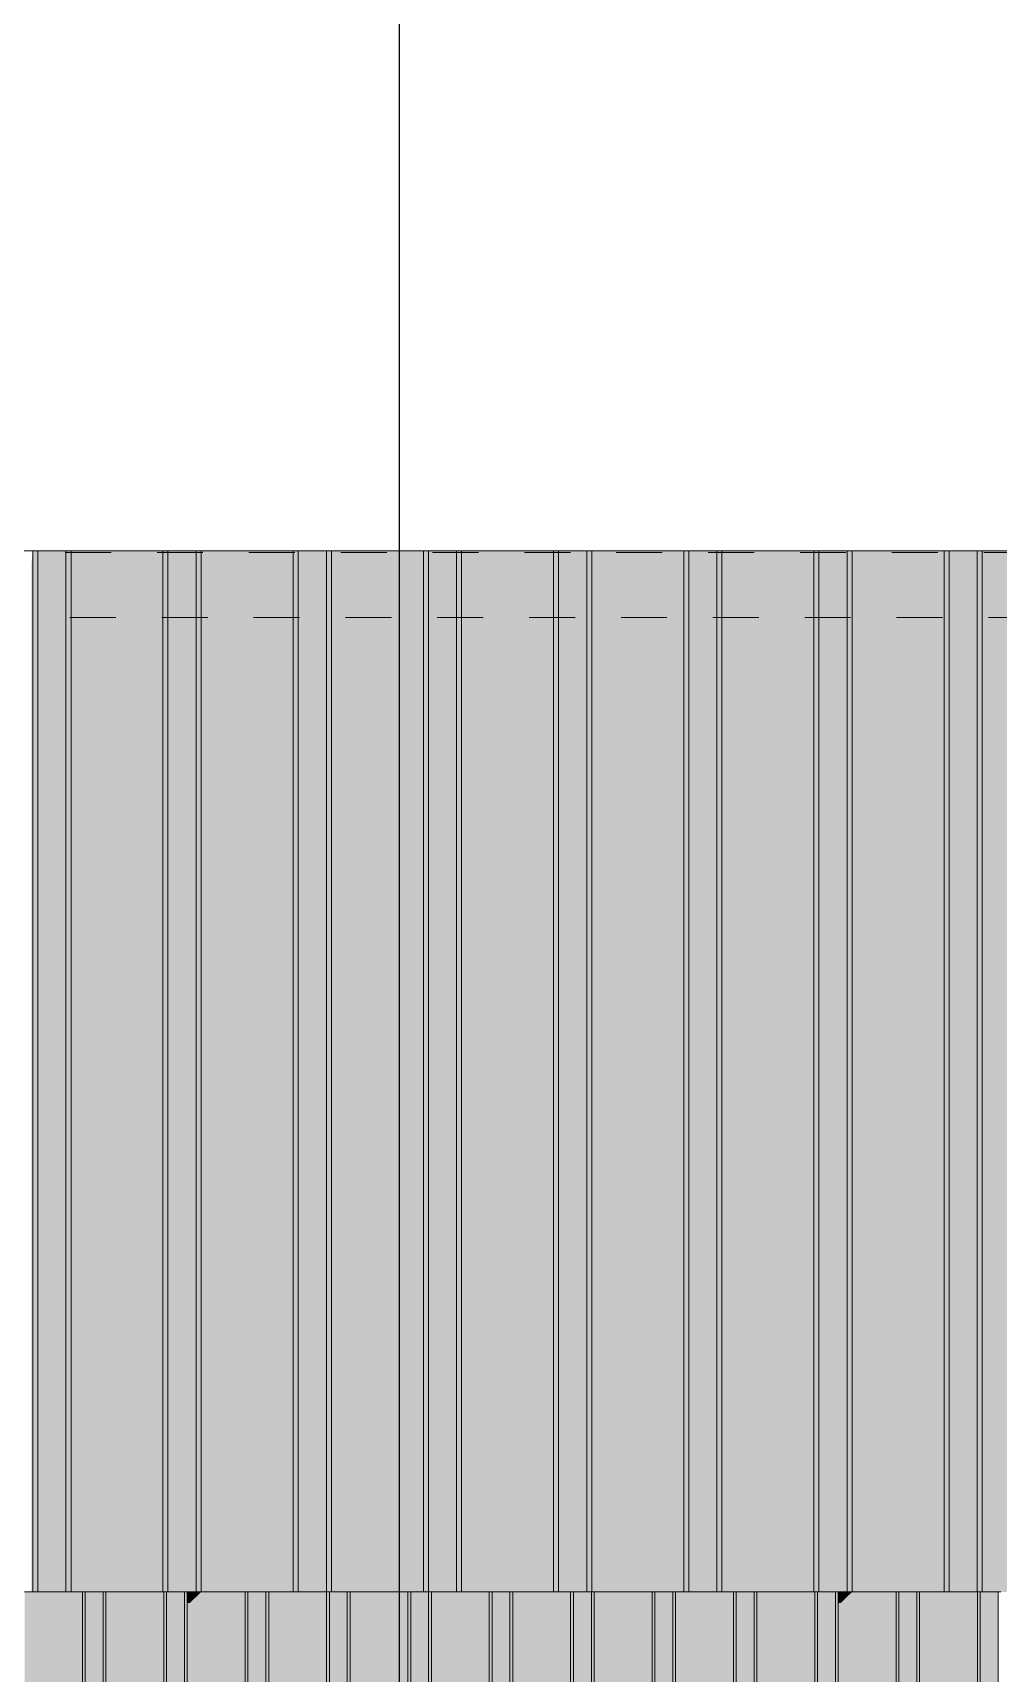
# Model space of a CAD drawing. Header units: millimetres. Extents: x 365175 to 2667127, y -330297 to -162108.
# Drawn here: x 2003477 to 2006444, y -322344 to -317302 of the extents above; entities that cross this region are included whole.
import ezdxf

# ---------------------------------------------------------------- set-up
doc = ezdxf.new("R2010")
doc.units = ezdxf.units.MM
doc.header["$MEASUREMENT"] = 0
doc.linetypes.add('Dashed', pattern=[282.222223, 141.111112, -141.111112])
doc.layers.add('Cotations - Altitudes & Niveaux', color=7, linetype='Continuous')
doc.dimstyles.new('STYLE_GENERE__6', dxfattribs={"dimtxt": 0.18, "dimasz": 114, "dimexe": 0.18, "dimexo": 0.0625, "dimgap": 0, "dimtad": 0, "dimtih": 1, "dimtoh": 1, "dimdec": 4, "dimzin": 0, "dimdsep": 46, "dimcen": 0.09, "dimadec": 0, "dimazin": 0, "dimtfac": 1, "dimtdec": 4, "dimtmove": 0, "dimatfit": 3, "dimldrblk": 'ARROWHEAD_16', "dimfxl": 0, "dimtolj": 1, "dimtzin": 0, "dimarcsym": 0})

# ---------------------------------------------------------------- blocks, each defined once
blk = doc.blocks.new('Élément de coupe_799_2', base_point=(2255931.7, -327094.4))
at = {"linetype": 'Continuous', "lineweight": 0, "true_color": 0x000000}
for points in [[(2003452.2, -322094.4), (2003452.2, -327094.4), (2003630, -327094.4), (2003630, -322094.4)], [(2003470.5, -327094.4), (2003630, -327094.4), (2003630, -322094.4), (2003470.5, -322387.3)], [(2003473.2, -322094.4), (2003473.2, -322128.5), (2003559.7, -322128.5), (2003594.8, -322094.4)], [(2003630, -327094.4), (2003638.6, -327094.4), (2003638.6, -322094.4), (2003630, -322094.4)], [(2003630, -327094.4), (2003638.6, -327094.4), (2003638.6, -322094.4), (2003630, -322094.4)], [(2003693.6, -322094.4), (2003638.6, -322094.4), (2003638.6, -327094.4), (2003693.6, -327094.4)], [(2003693.6, -322094.4), (2003693.6, -327094.4), (2003702.2, -327094.4), (2003702.2, -322094.4)], [(2003880, -322094.4), (2003702.2, -322094.4), (2003702.2, -327094.4), (2003880, -327094.4)], [(2003720.5, -322387.3), (2003720.5, -327094.4), (2003880, -327094.4), (2003880, -322094.4), (2003873.2, -322094.4), (2003873.2, -322106.7)], [(2003880, -322094.4), (2003880, -327094.4), (2003888.6, -327094.4), (2003888.6, -322094.4)], [(2003880, -322094.4), (2003880, -327094.4), (2003888.6, -327094.4), (2003888.6, -322094.4)], [(2003943.6, -322094.4), (2003888.6, -322094.4), (2003888.6, -327094.4), (2003943.6, -327094.4)], [(2003952.2, -322094.4), (2003943.6, -322094.4), (2003943.6, -327094.4), (2003952.2, -327094.4)], [(2003952.2, -322094.4), (2003951.2, -322094.4), (2003952.2, -322128.5)], [(2004130, -322094.4), (2003952.2, -322094.4), (2003952.2, -327094.4), (2004130, -327094.4)], [(2003952.2, -322094.4), (2003952.2, -322128.5), (2003959.7, -322128.5), (2003994.8, -322094.4)], [(2003970.5, -322387.3), (2003970.5, -327094.4), (2004130, -327094.4), (2004130, -322094.4)], [(2004130, -322094.4), (2004130, -327094.4), (2004138.6, -327094.4), (2004138.6, -322094.4)], [(2004130, -322094.4), (2004130, -327094.4), (2004138.6, -327094.4), (2004138.6, -322094.4)], [(2004193.6, -322094.4), (2004138.6, -322094.4), (2004138.6, -327094.4), (2004193.6, -327094.4)], [(2004193.6, -322094.4), (2004193.6, -327094.4), (2004202.2, -327094.4), (2004202.2, -322094.4)], [(2004380, -322094.4), (2004202.2, -322094.4), (2004202.2, -327094.4), (2004380, -327094.4)], [(2004220.5, -327094.4), (2004380, -327094.4), (2004380, -322094.4), (2004273.2, -322094.4), (2004273.2, -322128.5), (2004359.7, -322128.5), (2004363.2, -322125.2), (2004220.5, -322387.3)], [(2004380, -322094.4), (2004380, -327094.4), (2004388.6, -327094.4), (2004388.6, -322094.4)], [(2004380, -322094.4), (2004380, -327094.4), (2004388.6, -327094.4), (2004388.6, -322094.4)], [(2004443.6, -322094.4), (2004388.6, -322094.4), (2004388.6, -327094.4), (2004443.6, -327094.4)], [(2004452.2, -322094.4), (2004443.6, -322094.4), (2004443.6, -327094.4), (2004452.2, -327094.4)], [(2004452.2, -327094.4), (2004630, -327094.4), (2004630, -322094.4), (2004452.2, -322094.4)], [(2004470.5, -322387.3), (2004470.5, -327094.4), (2004630, -327094.4), (2004630, -322094.4)], [(2004638.6, -322094.4), (2004630, -322094.4), (2004630, -327094.4), (2004638.6, -327094.4)], [(2004638.6, -322094.4), (2004630, -322094.4), (2004630, -327094.4), (2004638.6, -327094.4)], [(2004638.6, -327094.4), (2004693.6, -327094.4), (2004693.6, -322094.4), (2004638.6, -322094.4)], [(2004693.6, -322094.4), (2004693.6, -327094.4), (2004702.2, -327094.4), (2004702.2, -322094.4)], [(2004702.2, -322094.4), (2004701.2, -322094.4), (2004702.2, -322128.5)], [(2004880, -322094.4), (2004702.2, -322094.4), (2004702.2, -327094.4), (2004880, -327094.4)], [(2004794.8, -322094.4), (2004702.2, -322094.4), (2004702.2, -322128.5), (2004759.7, -322128.5)], [(2004720.5, -327094.4), (2004880, -327094.4), (2004880, -322094.4), (2004720.5, -322387.3)], [(2004888.6, -322094.4), (2004880, -322094.4), (2004880, -327094.4), (2004888.6, -327094.4)], [(2004888.6, -322094.4), (2004880, -322094.4), (2004880, -327094.4), (2004888.6, -327094.4)], [(2004943.6, -322094.4), (2004888.6, -322094.4), (2004888.6, -327094.4), (2004943.6, -327094.4)], [(2004952.2, -322094.4), (2004943.6, -322094.4), (2004943.6, -327094.4), (2004952.2, -327094.4)], [(2005130, -322094.4), (2004952.2, -322094.4), (2004952.2, -327094.4), (2005130, -327094.4)], [(2004970.5, -322387.3), (2004970.5, -327094.4), (2005130, -327094.4), (2005130, -322094.4), (2005073.2, -322094.4), (2005073.2, -322128.5), (2005111.4, -322128.5)], [(2005130, -322094.4), (2005130, -327094.4), (2005138.6, -327094.4), (2005138.6, -322094.4)], [(2005130, -322094.4), (2005130, -327094.4), (2005138.6, -327094.4), (2005138.6, -322094.4)], [(2005193.6, -322094.4), (2005138.6, -322094.4), (2005138.6, -327094.4), (2005193.6, -327094.4)], [(2005193.6, -322094.4), (2005193.6, -327094.4), (2005202.2, -327094.4), (2005202.2, -322094.4)], [(2005380, -322094.4), (2005202.2, -322094.4), (2005202.2, -327094.4), (2005380, -327094.4)], [(2005380, -322094.4), (2005220.5, -322387.3), (2005220.5, -327094.4), (2005380, -327094.4)], [(2005380, -322094.4), (2005380, -327094.4), (2005388.6, -327094.4), (2005388.6, -322094.4)], [(2005380, -322094.4), (2005380, -327094.4), (2005388.6, -327094.4), (2005388.6, -322094.4)], [(2005443.6, -322094.4), (2005388.6, -322094.4), (2005388.6, -327094.4), (2005443.6, -327094.4)], [(2005443.6, -322094.4), (2005443.6, -327094.4), (2005452.2, -327094.4), (2005452.2, -322094.4)], [(2005630, -322094.4), (2005452.2, -322094.4), (2005452.2, -327094.4), (2005630, -327094.4)], [(2005630, -322094.4), (2005470.5, -322387.3), (2005470.5, -327094.4), (2005630, -327094.4)], [(2005594.8, -322094.4), (2005473.2, -322094.4), (2005473.2, -322128.5), (2005559.7, -322128.5)], [(2005630, -327094.4), (2005638.6, -327094.4), (2005638.6, -322094.4), (2005630, -322094.4)], [(2005630, -327094.4), (2005638.6, -327094.4), (2005638.6, -322094.4), (2005630, -322094.4)], [(2005693.6, -322094.4), (2005638.6, -322094.4), (2005638.6, -327094.4), (2005693.6, -327094.4)], [(2005693.6, -322094.4), (2005693.6, -327094.4), (2005702.2, -327094.4), (2005702.2, -322094.4)], [(2005880, -322094.4), (2005702.2, -322094.4), (2005702.2, -327094.4), (2005880, -327094.4)], [(2005720.5, -322387.3), (2005720.5, -327094.4), (2005880, -327094.4), (2005880, -322094.4), (2005873.2, -322094.4), (2005873.2, -322106.7)], [(2005880, -322094.4), (2005880, -327094.4), (2005888.6, -327094.4), (2005888.6, -322094.4)], [(2005880, -322094.4), (2005880, -327094.4), (2005888.6, -327094.4), (2005888.6, -322094.4)], [(2005943.6, -322094.4), (2005888.6, -322094.4), (2005888.6, -327094.4), (2005943.6, -327094.4)], [(2005943.6, -322094.4), (2005943.6, -327094.4), (2005952.2, -327094.4), (2005952.2, -322094.4)], [(2005952.2, -322094.4), (2005951.2, -322094.4), (2005952.2, -322128.5)], [(2006130, -322094.4), (2005952.2, -322094.4), (2005952.2, -327094.4), (2006130, -327094.4)], [(2005994.8, -322094.4), (2005952.2, -322094.4), (2005952.2, -322128.5), (2005959.7, -322128.5)], [(2005970.5, -327094.4), (2006130, -327094.4), (2006130, -322094.4), (2005970.5, -322387.3)], [(2006130, -322094.4), (2006130, -327094.4), (2006138.6, -327094.4), (2006138.6, -322094.4)], [(2006130, -322094.4), (2006130, -327094.4), (2006138.6, -327094.4), (2006138.6, -322094.4)], [(2006193.6, -322094.4), (2006138.6, -322094.4), (2006138.6, -327094.4), (2006193.6, -327094.4)], [(2006193.6, -322094.4), (2006193.6, -327094.4), (2006202.2, -327094.4), (2006202.2, -322094.4)], [(2006380, -322094.4), (2006202.2, -322094.4), (2006202.2, -327094.4), (2006380, -327094.4)], [(2006220.5, -327094.4), (2006380, -327094.4), (2006380, -322094.4), (2006273.2, -322094.4), (2006273.2, -322128.5), (2006359.7, -322128.5), (2006363.2, -322125.2), (2006220.5, -322387.3)], [(2006380, -322094.4), (2006380, -327094.4), (2006388.6, -327094.4), (2006388.6, -322094.4)], [(2006380, -322094.4), (2006380, -327094.4), (2006388.6, -327094.4), (2006388.6, -322094.4)], [(2006443.6, -322094.4), (2006388.6, -322094.4), (2006388.6, -327094.4), (2006443.6, -327094.4)]]:
    blk.add_hatch(color=18, dxfattribs=at).paths.add_polyline_path(points)
at = {"color": 7, "linetype": 'Continuous', "lineweight": 5}
for p, q in [((2003452.2, -322094.4), (2003477.4, -322094.4)), ((2003594.8, -322094.4), (2003630, -322094.4)), ((2003630, -327094.4), (2003630, -322094.4)), ((2003630, -322094.4), (2003638.6, -322094.4)), ((2003638.6, -327094.4), (2003638.6, -322094.4)), ((2003638.6, -322094.4), (2003693.6, -322094.4)), ((2003693.6, -327094.4), (2003693.6, -322094.4)), ((2003693.6, -322094.4), (2003702.2, -322094.4)), ((2003702.2, -327094.4), (2003702.2, -322094.4)), ((2003702.2, -322094.4), (2003877.4, -322094.4)), ((2003880, -327094.4), (2003880, -322094.4)), ((2003880.1, -322094.4), (2003888.6, -322094.4)), ((2003888.6, -327094.4), (2003888.6, -322094.4)), ((2003888.6, -322094.4), (2003943.6, -322094.4)), ((2003943.6, -327094.4), (2003943.6, -322094.4)), ((2003943.6, -322094.4), (2003951.2, -322094.4)), ((2003952.2, -327094.4), (2003952.2, -322094.4)), ((2003994.8, -322094.4), (2004130, -322094.4)), ((2004130, -327094.4), (2004130, -322094.4)), ((2004130, -322094.4), (2004138.6, -322094.4)), ((2004138.6, -327094.4), (2004138.6, -322094.4)), ((2004138.6, -322094.4), (2004193.6, -322094.4)), ((2004193.6, -327094.4), (2004193.6, -322094.4)), ((2004193.6, -322094.4), (2004202.2, -322094.4)), ((2004202.2, -327094.4), (2004202.2, -322094.4)), ((2004202.2, -322094.4), (2004277.4, -322094.4)), ((2004380, -327094.4), (2004380, -322094.4)), ((2004380.9, -322094.4), (2004388.6, -322094.4)), ((2004388.6, -327094.4), (2004388.6, -322094.4)), ((2004388.6, -322094.4), (2004443.6, -322094.4)), ((2004443.6, -327094.4), (2004443.6, -322094.4)), ((2004443.6, -322094.4), (2004452.2, -322094.4)), ((2004452.2, -327094.4), (2004452.2, -322094.4)), ((2004452.2, -322094.4), (2004630, -322094.4)), ((2004630, -327094.4), (2004630, -322094.4)), ((2004630, -322094.4), (2004638.6, -322094.4)), ((2004638.6, -327094.4), (2004638.6, -322094.4)), ((2004638.6, -322094.4), (2004693.6, -322094.4)), ((2004693.6, -327094.4), (2004693.6, -322094.4)), ((2004693.6, -322094.4), (2004701.2, -322094.4)), ((2004702.2, -327094.4), (2004702.2, -322094.4)), ((2004794.8, -322094.4), (2004880, -322094.4)), ((2004880, -327094.4), (2004880, -322094.4)), ((2004880, -322094.4), (2004888.6, -322094.4)), ((2004888.6, -327094.4), (2004888.6, -322094.4)), ((2004888.6, -322094.4), (2004943.6, -322094.4)), ((2004943.6, -327094.4), (2004943.6, -322094.4)), ((2004943.6, -322094.4), (2004952.2, -322094.4)), ((2004952.2, -327094.4), (2004952.2, -322094.4)), ((2004952.2, -322094.4), (2005077.4, -322094.4)), ((2005130, -327094.4), (2005130, -322094.4)), ((2005131, -322094.4), (2005138.6, -322094.4)), ((2005138.6, -327094.4), (2005138.6, -322094.4)), ((2005138.6, -322094.4), (2005193.6, -322094.4)), ((2005193.6, -327094.4), (2005193.6, -322094.4)), ((2005193.6, -322094.4), (2005202.2, -322094.4)), ((2005202.2, -327094.4), (2005202.2, -322094.4)), ((2005202.2, -322094.4), (2005380, -322094.4)), ((2005380, -327094.4), (2005380, -322094.4)), ((2005380, -322094.4), (2005388.6, -322094.4)), ((2005388.6, -327094.4), (2005388.6, -322094.4)), ((2005388.6, -322094.4), (2005443.6, -322094.4)), ((2005443.6, -327094.4), (2005443.6, -322094.4)), ((2005443.6, -322094.4), (2005452.2, -322094.4)), ((2005452.2, -327094.4), (2005452.2, -322094.4)), ((2005452.2, -322094.4), (2005477.4, -322094.4)), ((2005594.8, -322094.4), (2005630, -322094.4)), ((2005630, -327094.4), (2005630, -322094.4)), ((2005630, -322094.4), (2005638.6, -322094.4)), ((2005638.6, -327094.4), (2005638.6, -322094.4)), ((2005638.6, -322094.4), (2005693.6, -322094.4)), ((2005693.6, -327094.4), (2005693.6, -322094.4)), ((2005693.6, -322094.4), (2005702.2, -322094.4)), ((2005702.2, -327094.4), (2005702.2, -322094.4)), ((2005702.2, -322094.4), (2005877.4, -322094.4)), ((2005880, -327094.4), (2005880, -322094.4)), ((2005880.1, -322094.4), (2005888.6, -322094.4)), ((2005888.6, -327094.4), (2005888.6, -322094.4)), ((2005888.6, -322094.4), (2005943.6, -322094.4)), ((2005943.6, -327094.4), (2005943.6, -322094.4)), ((2005943.6, -322094.4), (2005951.2, -322094.4)), ((2005952.2, -327094.4), (2005952.2, -322094.4)), ((2005994.8, -322094.4), (2006130, -322094.4)), ((2006130, -327094.4), (2006130, -322094.4)), ((2006130, -322094.4), (2006138.6, -322094.4)), ((2006138.6, -327094.4), (2006138.6, -322094.4)), ((2006138.6, -322094.4), (2006193.6, -322094.4)), ((2006193.6, -327094.4), (2006193.6, -322094.4)), ((2006193.6, -322094.4), (2006202.2, -322094.4)), ((2006202.2, -327094.4), (2006202.2, -322094.4)), ((2006202.2, -322094.4), (2006277.4, -322094.4)), ((2006380, -327094.4), (2006380, -322094.4)), ((2006380.9, -322094.4), (2006388.6, -322094.4)), ((2006388.6, -327094.4), (2006388.6, -322094.4)), ((2006388.6, -322094.4), (2006443.6, -322094.4)), ((2006443.6, -327094.4), (2006443.6, -322094.4)), ((2006443.6, -322094.4), (2006452.2, -322094.4))]:
    blk.add_line(p, q, dxfattribs=at)
blk = doc.blocks.new('Élément de coupe_834_2', base_point=(2255931.7, -327094.4))
at = {"linetype": 'Continuous', "lineweight": 0, "true_color": 0x000000}
for points in [[(2003477.4, -318894.4), (2003473.2, -318928.5), (2003473.2, -322094.4), (2003477.4, -322094.4)], [(2003492.8, -318894.4), (2003477.4, -318894.4), (2003477.4, -322094.4), (2003492.8, -322094.4)], [(2003492.8, -318894.4), (2003477.4, -318894.4), (2003477.4, -322094.4), (2003492.8, -322094.4)], [(2003579.3, -318894.4), (2003492.8, -318894.4), (2003492.8, -322094.4), (2003579.3, -322094.4)], [(2003594.8, -318894.4), (2003579.3, -318894.4), (2003579.3, -322094.4), (2003594.8, -322094.4)], [(2003877.4, -318894.4), (2003594.8, -318894.4), (2003594.8, -322094.4), (2003877.4, -322094.4)], [(2003877.4, -318894.4), (2003873.2, -318928.5), (2003873.2, -322094.4), (2003877.4, -322094.4)], [(2003892.8, -318894.4), (2003877.4, -318894.4), (2003877.4, -322094.4), (2003892.8, -322094.4)], [(2003892.8, -318894.4), (2003877.4, -318894.4), (2003877.4, -322094.4), (2003892.8, -322094.4)], [(2003979.3, -318894.4), (2003892.8, -318894.4), (2003892.8, -322094.4), (2003979.3, -322094.4)], [(2003994.8, -318894.4), (2003979.3, -318894.4), (2003979.3, -322094.4), (2003994.8, -322094.4)], [(2004277.4, -318894.4), (2003994.8, -318894.4), (2003994.8, -322094.4), (2004277.4, -322094.4)], [(2004277.4, -318894.4), (2004273.2, -318928.5), (2004273.2, -322094.4), (2004277.4, -322094.4)], [(2004292.8, -318894.4), (2004277.4, -318894.4), (2004277.4, -322094.4), (2004292.8, -322094.4)], [(2004292.8, -318894.4), (2004277.4, -318894.4), (2004277.4, -322094.4), (2004292.8, -322094.4)], [(2004379.3, -318894.4), (2004292.8, -318894.4), (2004292.8, -322094.4), (2004379.3, -322094.4)], [(2004394.8, -318894.4), (2004379.3, -318894.4), (2004379.3, -322094.4), (2004394.8, -322094.4)], [(2004677.4, -318894.4), (2004394.8, -318894.4), (2004394.8, -322094.4), (2004677.4, -322094.4)], [(2004673.2, -318928.5), (2004673.2, -322094.4), (2004677.4, -322094.4), (2004677.4, -318894.4)], [(2004692.8, -318894.4), (2004677.4, -318894.4), (2004677.4, -322094.4), (2004692.8, -322094.4)], [(2004692.8, -318894.4), (2004677.4, -318894.4), (2004677.4, -322094.4), (2004692.8, -322094.4)], [(2004779.3, -318894.4), (2004692.8, -318894.4), (2004692.8, -322094.4), (2004779.3, -322094.4)], [(2004794.8, -318894.4), (2004779.3, -318894.4), (2004779.3, -322094.4), (2004794.8, -322094.4)], [(2005077.4, -318894.4), (2004794.8, -318894.4), (2004794.8, -322094.4), (2005077.4, -322094.4)], [(2005077.4, -318894.4), (2005073.2, -318928.5), (2005073.2, -322094.4), (2005077.4, -322094.4)], [(2005092.8, -318894.4), (2005077.4, -318894.4), (2005077.4, -322094.4), (2005092.8, -322094.4)], [(2005092.8, -318894.4), (2005077.4, -318894.4), (2005077.4, -322094.4), (2005092.8, -322094.4)], [(2005179.3, -318894.4), (2005092.8, -318894.4), (2005092.8, -322094.4), (2005179.3, -322094.4)], [(2005194.8, -318894.4), (2005179.3, -318894.4), (2005179.3, -322094.4), (2005194.8, -322094.4)], [(2005477.4, -318894.4), (2005194.8, -318894.4), (2005194.8, -322094.4), (2005477.4, -322094.4)], [(2005477.4, -318894.4), (2005473.2, -318928.5), (2005473.2, -322094.4), (2005477.4, -322094.4)], [(2005492.8, -318894.4), (2005477.4, -318894.4), (2005477.4, -322094.4), (2005492.8, -322094.4)], [(2005492.8, -318894.4), (2005477.4, -318894.4), (2005477.4, -322094.4), (2005492.8, -322094.4)], [(2005579.3, -318894.4), (2005492.8, -318894.4), (2005492.8, -322094.4), (2005579.3, -322094.4)], [(2005594.8, -318894.4), (2005579.3, -318894.4), (2005579.3, -322094.4), (2005594.8, -322094.4)], [(2005877.4, -318894.4), (2005594.8, -318894.4), (2005594.8, -322094.4), (2005877.4, -322094.4)], [(2005877.4, -318894.4), (2005873.2, -318928.5), (2005873.2, -322094.4), (2005877.4, -322094.4)], [(2005892.8, -318894.4), (2005877.4, -318894.4), (2005877.4, -322094.4), (2005892.8, -322094.4)], [(2005892.8, -318894.4), (2005877.4, -318894.4), (2005877.4, -322094.4), (2005892.8, -322094.4)], [(2005979.3, -318894.4), (2005892.8, -318894.4), (2005892.8, -322094.4), (2005979.3, -322094.4)], [(2005994.8, -318894.4), (2005979.3, -318894.4), (2005979.3, -322094.4), (2005994.8, -322094.4)], [(2005994.8, -318894.4), (2005994.8, -322094.4), (2006277.4, -322094.4), (2006277.4, -318894.4)], [(2006277.4, -318894.4), (2006273.2, -318928.5), (2006273.2, -322094.4), (2006277.4, -322094.4)], [(2006292.8, -318894.4), (2006277.4, -318894.4), (2006277.4, -322094.4), (2006292.8, -322094.4)], [(2006292.8, -318894.4), (2006277.4, -318894.4), (2006277.4, -322094.4), (2006292.8, -322094.4)], [(2006379.3, -318894.4), (2006292.8, -318894.4), (2006292.8, -322094.4), (2006379.3, -322094.4)], [(2006394.8, -318894.4), (2006379.3, -318894.4), (2006379.3, -322094.4), (2006394.8, -322094.4)], [(2006394.8, -318894.4), (2006394.8, -322094.4), (2006677.4, -322094.4), (2006677.4, -318894.4)]]:
    blk.add_hatch(color=18, dxfattribs=at).paths.add_polyline_path(points)
at = {"color": 7, "linetype": 'Continuous', "lineweight": 5}
for p, q in [((2003194.8, -318894.4), (2003477.4, -318894.4)), ((2003477.4, -322094.4), (2003477.4, -318894.4)), ((2003477.4, -318894.4), (2003492.8, -318894.4)), ((2003492.8, -322094.4), (2003492.8, -318894.4)), ((2003492.8, -318894.4), (2003579.3, -318894.4)), ((2003579.3, -322094.4), (2003579.3, -318894.4)), ((2003579.3, -318894.4), (2003594.8, -318894.4)), ((2003594.8, -322094.4), (2003594.8, -318894.4)), ((2003594.8, -318894.4), (2003877.4, -318894.4)), ((2003877.4, -322094.4), (2003877.4, -318894.4)), ((2003877.4, -318894.4), (2003892.8, -318894.4)), ((2003892.8, -322094.4), (2003892.8, -318894.4)), ((2003892.8, -318894.4), (2003979.3, -318894.4)), ((2003979.3, -322094.4), (2003979.3, -318894.4)), ((2003979.3, -318894.4), (2003994.8, -318894.4)), ((2003994.8, -322094.4), (2003994.8, -318894.4)), ((2003994.8, -318894.4), (2004277.4, -318894.4)), ((2004277.4, -322094.4), (2004277.4, -318894.4)), ((2004277.4, -318894.4), (2004292.8, -318894.4)), ((2004292.8, -322094.4), (2004292.8, -318894.4)), ((2004292.8, -318894.4), (2004379.3, -318894.4)), ((2004379.3, -322094.4), (2004379.3, -318894.4)), ((2004379.3, -318894.4), (2004394.8, -318894.4)), ((2004394.8, -322094.4), (2004394.8, -318894.4)), ((2004394.8, -318894.4), (2004677.4, -318894.4)), ((2004677.4, -322094.4), (2004677.4, -318894.4)), ((2004677.4, -318894.4), (2004692.8, -318894.4)), ((2004692.8, -322094.4), (2004692.8, -318894.4)), ((2004692.8, -318894.4), (2004779.3, -318894.4)), ((2004779.3, -322094.4), (2004779.3, -318894.4)), ((2004779.3, -318894.4), (2004794.8, -318894.4)), ((2004794.8, -322094.4), (2004794.8, -318894.4)), ((2004794.8, -318894.4), (2005077.4, -318894.4)), ((2005077.4, -322094.4), (2005077.4, -318894.4)), ((2005077.4, -318894.4), (2005092.8, -318894.4)), ((2005092.8, -322094.4), (2005092.8, -318894.4)), ((2005092.8, -318894.4), (2005179.3, -318894.4)), ((2005179.3, -322094.4), (2005179.3, -318894.4)), ((2005179.3, -318894.4), (2005194.8, -318894.4)), ((2005194.8, -322094.4), (2005194.8, -318894.4)), ((2005194.8, -318894.4), (2005477.4, -318894.4)), ((2005477.4, -322094.4), (2005477.4, -318894.4)), ((2005477.4, -318894.4), (2005492.8, -318894.4)), ((2005492.8, -322094.4), (2005492.8, -318894.4)), ((2005492.8, -318894.4), (2005579.3, -318894.4)), ((2005579.3, -322094.4), (2005579.3, -318894.4)), ((2005579.3, -318894.4), (2005594.8, -318894.4)), ((2005594.8, -322094.4), (2005594.8, -318894.4)), ((2005594.8, -318894.4), (2005877.4, -318894.4)), ((2005877.4, -322094.4), (2005877.4, -318894.4)), ((2005877.4, -318894.4), (2005892.8, -318894.4)), ((2005892.8, -322094.4), (2005892.8, -318894.4)), ((2005892.8, -318894.4), (2005979.3, -318894.4)), ((2005979.3, -322094.4), (2005979.3, -318894.4)), ((2005979.3, -318894.4), (2005994.8, -318894.4)), ((2005994.8, -322094.4), (2005994.8, -318894.4)), ((2005994.8, -318894.4), (2006277.4, -318894.4)), ((2006277.4, -322094.4), (2006277.4, -318894.4)), ((2006277.4, -318894.4), (2006292.8, -318894.4)), ((2006292.8, -322094.4), (2006292.8, -318894.4)), ((2006292.8, -318894.4), (2006379.3, -318894.4)), ((2006379.3, -322094.4), (2006379.3, -318894.4)), ((2006379.3, -318894.4), (2006394.8, -318894.4)), ((2006394.8, -322094.4), (2006394.8, -318894.4)), ((2006394.8, -318894.4), (2006677.4, -318894.4)), ((2003492.8, -322094.4), (2003477.4, -322094.4)), ((2003579.3, -322094.4), (2003492.8, -322094.4)), ((2003594.8, -322094.4), (2003579.3, -322094.4)), ((2003880.1, -322094.4), (2003877.4, -322094.4)), ((2003979.3, -322094.4), (2003951.2, -322094.4)), ((2003994.8, -322094.4), (2003979.3, -322094.4)), ((2004292.8, -322094.4), (2004277.4, -322094.4)), ((2004379.3, -322094.4), (2004292.8, -322094.4)), ((2004380.9, -322094.4), (2004379.3, -322094.4)), ((2004779.3, -322094.4), (2004701.2, -322094.4)), ((2004794.8, -322094.4), (2004779.3, -322094.4)), ((2005092.8, -322094.4), (2005077.4, -322094.4)), ((2005131, -322094.4), (2005092.8, -322094.4)), ((2005492.8, -322094.4), (2005477.4, -322094.4)), ((2005579.3, -322094.4), (2005492.8, -322094.4)), ((2005594.8, -322094.4), (2005579.3, -322094.4)), ((2005880.1, -322094.4), (2005877.4, -322094.4)), ((2005979.3, -322094.4), (2005951.2, -322094.4)), ((2005994.8, -322094.4), (2005979.3, -322094.4)), ((2006292.8, -322094.4), (2006277.4, -322094.4)), ((2006379.3, -322094.4), (2006292.8, -322094.4)), ((2006380.9, -322094.4), (2006379.3, -322094.4))]:
    blk.add_line(p, q, dxfattribs=at)
blk = doc.blocks.new('ARROWHEAD_16')
at = {"linetype": 'Continuous', "lineweight": 0}
blk.add_hatch(color=0, dxfattribs=at).paths.add_polyline_path([(-0.9093, 0.525), (0, 0), (-0.9093, -0.525)])
at = {"color": 0, "linetype": 'Continuous', "lineweight": 0}
blk.add_line((0, 0), (-1, 0), dxfattribs=at)

msp = doc.modelspace()

# ---------------------------------------------------------------- linework, layer by layer
at = {"color": 12, "linetype": 'Dashed', "lineweight": 5, "true_color": 0xcc0000}
for p, q in [((2009926.956, -318899.361), (1989976.846, -318899.361)), ((2014739.126, -319099.361), (1989976.846, -319099.361))]:
    msp.add_line(p, q, dxfattribs=at)

# ---------------------------------------------------------------- block references
at = {"lineweight": 0}
for name in ['Élément de coupe_834_2', 'Élément de coupe_799_2']:
    msp.add_blockref(name, (2255931.67, -327094.361), dxfattribs=at)

# ---------------------------------------------------------------- leaders
at = {"layer": 'Cotations - Altitudes & Niveaux', "color": 7, "linetype": 'Continuous', "lineweight": 5, "annotation_type": 0, "has_hookline": 1, "hookline_direction": 0}
for points, text_width in [([(2000981.505, -320003.592), (2000981.505, -314740.588), (2001481.505, -314740.588)], 4807.986), ([(2004604.421, -324816.895), (2004604.421, -316890.67), (2005104.421, -316890.67)], 3573.646)]:
    msp.add_leader(points, dimstyle='STYLE_GENERE__6', dxfattribs=dict(at, text_width=text_width))

doc.saveas('drawing.dxf')
